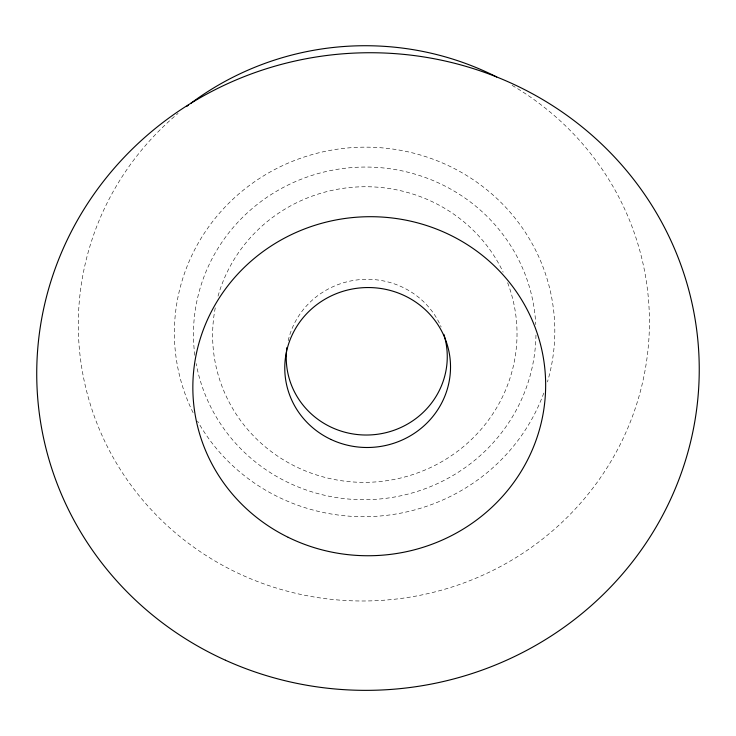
<?xml version="1.0" encoding="UTF-8"?>
<svg xmlns="http://www.w3.org/2000/svg" width="736" height="736" viewBox="0 0 736 736"><rect width="100%" height="100%" fill="white"/><g stroke="black" fill="none" stroke-linecap="round" stroke-linejoin="round"><path stroke-width="0.55" stroke-dasharray="3.68 2.76" d="M512.081 85.358A285.623 277.573 -4.9 0 1 590.971 490.59A285.623 277.573 -4.9 0 1 167.771 526.12A285.623 277.573 -4.9 0 1 178.084 113.39M288.162 340.75A80.528 77.832 -4.9 0 1 359.748 279.652A80.528 77.832 -4.9 0 1 441.14 326.959M507.638 282.744A152.242 147.78 -4.9 0 1 376.639 481.85A152.242 147.78 -4.9 0 1 215.574 306.277M218.04 296.13A152.242 147.78 -4.9 0 1 352.461 187.284A152.242 147.78 -4.9 0 1 503.139 272.182M193.108 412.712A190.256 184.727 -4.9 0 1 348.606 147.89A190.256 184.727 -4.9 0 1 547.446 381.956M543.775 393.07A190.256 184.727 -4.9 0 1 379.463 516.056A190.256 184.727 -4.9 0 1 197.552 421.121M535.955 335.009A171.286 166.29 -4.9 0 1 378.626 499.091A171.286 166.29 -4.9 0 1 196.153 363.566M194.847 355.322A171.286 166.29 -4.9 0 1 349.738 167.762A171.286 166.29 -4.9 0 1 535.771 324.585"/><path stroke-width="1.1" d="M186.613 106.518A285.623 277.573 -4.9 0 1 188.352 105.184M190.983 103.196A285.623 277.573 -4.9 0 1 496.68 76.958M443.863 334.337A80.528 77.832 -4.9 0 1 374.78 434.59A80.528 77.832 -4.9 0 1 286.589 350.456M286.69 349.48A80.528 77.832 -4.9 0 1 286.93 347.53M225.455 660.229A331.338 318.706 -4.9 0 0 698.216 344.347A331.338 318.706 -4.9 0 0 180.302 110.05A331.338 318.706 -4.9 0 0 225.455 660.229M288.162 537.308A176.456 169.473 -4.9 0 0 545.468 377.264A176.456 169.473 -4.9 0 0 274.114 244.094A176.456 169.473 -4.9 0 0 288.162 537.308M330.924 439.438A82.901 79.957 -4.9 0 0 450.349 361.864A82.901 79.957 -4.9 0 0 321.66 301.254A82.901 79.957 -4.9 0 0 330.924 439.438"/></g></svg>
